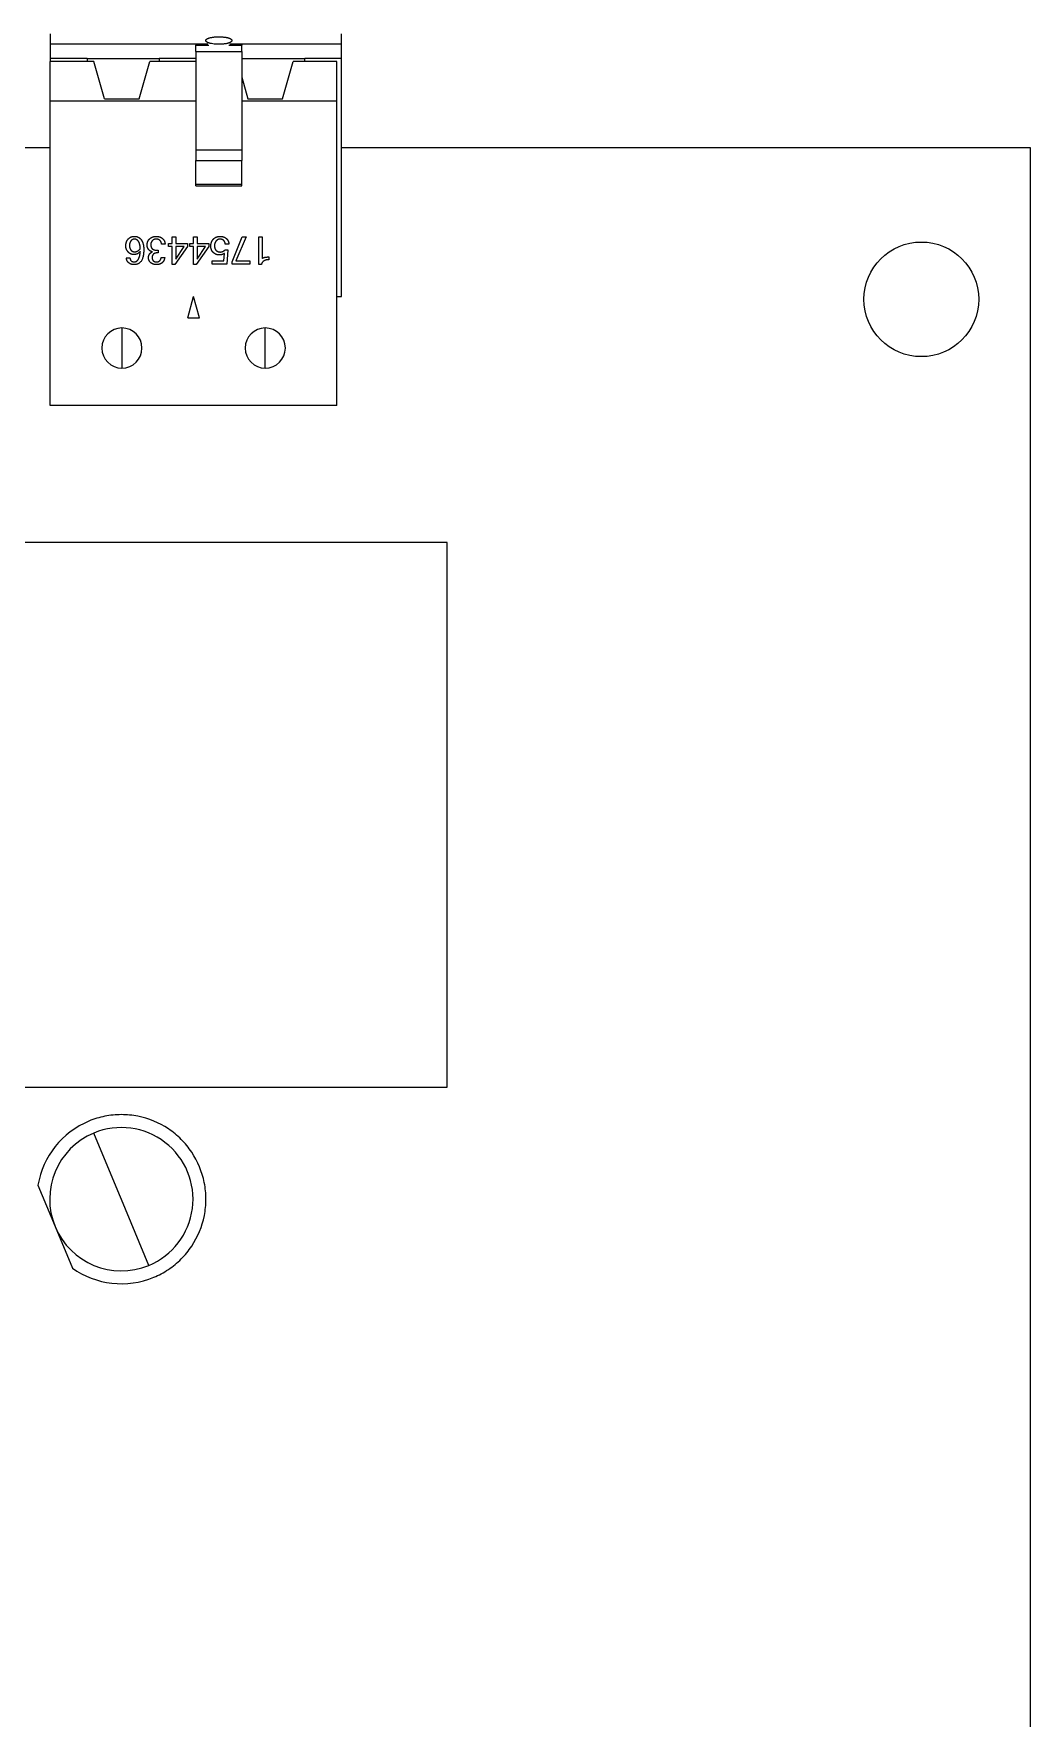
# Model space of a CAD drawing. Header units: millimetres. Extents: x -118 to 1430, y 370 to 641.
# Drawn here: x 1355.6 to 1390.3, y 498.8 to 557.5 of the extents above; entities that cross this region are included whole.
import ezdxf

# ---------------------------------------------------------------- set-up
doc = ezdxf.new("R2010")
doc.units = ezdxf.units.MM
doc.layers.add('TANGENT EDGES', color=7, linetype='Continuous', lineweight=0)
doc.layers.add('VISIBLE', color=7, linetype='Continuous', lineweight=0)

msp = doc.modelspace()

# ---------------------------------------------------------------- linework, layer by layer
msp.add_lwpolyline([(1354.475, 539.779), (1354.475, 520.779), (1369.975, 520.779), (1369.975, 539.779)], close=True)
at = {"layer": 'TANGENT EDGES'}
for p, q in [((1361.214, 557.138), (1361.662, 557.138)), ((1362.366, 557.138), (1362.814, 557.138)), ((1361.214, 553.115), (1362.814, 553.115)), ((1361.214, 552.294), (1362.814, 552.294)), ((1358.634, 547.27), (1358.634, 545.87)), ((1363.634, 545.87), (1363.634, 547.27)), ((1358.611, 516.876), (1357.657, 519.176)), ((1359.572, 514.557), (1358.618, 516.858))]:
    msp.add_line(p, q, dxfattribs=at)
for centre, radius, start, end in [((1358.634, 546.57), 0.7, 90, 270), ((1358.634, 546.57), 0.7, 270, 90), ((1363.634, 546.57), 0.7, 90, 270), ((1363.634, 546.57), 0.7, 270, 90), ((1358.615, 516.867), 0.01, 112.52267, 292.52267), ((1358.615, 516.867), 0.01, 292.52267, 112.52267)]:
    msp.add_arc(centre, radius, start, end, dxfattribs=at)
at = {"layer": 'VISIBLE'}
for p, q in [((1356.134, 557.54), (1356.134, 557.17)), ((1366.294, 557.17), (1366.294, 557.54)), ((1361.633, 557.17), (1356.134, 557.17)), ((1356.134, 557.17), (1356.134, 556.67)), ((1361.214, 557.17), (1361.214, 557.138)), ((1361.214, 556.913), (1361.214, 557.138)), ((1361.214, 556.913), (1361.214, 553.485)), ((1361.214, 556.913), (1362.814, 556.913)), ((1366.294, 557.17), (1362.396, 557.17)), ((1362.814, 557.17), (1362.814, 557.138)), ((1362.814, 556.913), (1362.814, 557.138)), ((1362.814, 556.913), (1362.814, 553.485)), ((1366.294, 556.67), (1366.294, 557.17)), ((1356.134, 556.67), (1356.134, 556.57)), ((1357.419, 556.67), (1356.134, 556.67)), ((1357.659, 556.57), (1356.134, 556.57)), ((1356.134, 555.196), (1356.134, 556.57)), ((1357.419, 556.67), (1359.929, 556.67)), ((1357.419, 556.67), (1357.419, 556.57)), ((1358.029, 555.27), (1357.659, 556.57)), ((1359.239, 555.27), (1359.609, 556.57)), ((1361.214, 556.57), (1359.609, 556.57)), ((1361.214, 556.67), (1359.929, 556.67)), ((1359.929, 556.67), (1359.929, 556.57)), ((1362.814, 556.67), (1365.009, 556.67)), ((1364.239, 555.27), (1364.609, 556.57)), ((1366.134, 556.57), (1364.609, 556.57)), ((1365.009, 556.57), (1365.009, 556.67)), ((1366.294, 556.67), (1365.009, 556.67)), ((1366.134, 555.196), (1366.134, 556.57)), ((1366.294, 548.37), (1366.294, 556.67)), ((1362.814, 556.025), (1363.029, 555.27)), ((1356.134, 555.196), (1361.214, 555.196)), ((1356.134, 553.57), (1356.134, 555.196)), ((1358.029, 555.27), (1359.239, 555.27)), ((1362.814, 555.196), (1366.134, 555.196)), ((1363.029, 555.27), (1364.239, 555.27)), ((1366.134, 553.57), (1366.134, 555.196)), ((1350.716, 553.57), (1356.134, 553.57)), ((1356.134, 544.57), (1356.134, 553.57)), ((1361.214, 553.485), (1361.214, 553.115)), ((1361.214, 553.485), (1362.814, 553.485)), ((1362.814, 553.485), (1362.814, 553.115)), ((1366.134, 544.57), (1366.134, 553.57)), ((1366.294, 553.57), (1390.316, 553.57)), ((1390.316, 553.57), (1390.316, 466.97)), ((1361.214, 552.294), (1361.214, 553.115)), ((1362.814, 552.294), (1362.814, 553.115)), ((1361.214, 552.23), (1361.214, 552.294)), ((1361.214, 552.23), (1362.814, 552.23)), ((1362.814, 552.23), (1362.814, 552.294)), ((1360.389, 550.451), (1360.512, 550.451)), ((1360.389, 550.223), (1360.389, 550.451)), ((1360.512, 550.451), (1360.512, 550.223)), ((1361.13, 550.223), (1361.13, 550.451)), ((1361.13, 550.451), (1361.253, 550.451)), ((1361.253, 550.451), (1361.253, 550.223)), ((1362.483, 549.582), (1362.83, 550.451)), ((1362.967, 550.451), (1362.611, 549.609)), ((1362.83, 550.451), (1362.967, 550.451)), ((1363.406, 549.48), (1363.406, 550.451)), ((1363.406, 550.451), (1363.529, 550.451)), ((1363.529, 550.451), (1363.529, 549.7)), ((1358.787, 549.717), (1358.913, 549.717)), ((1359.848, 549.985), (1359.895, 549.985)), ((1359.895, 549.89), (1359.867, 549.89)), ((1359.895, 549.985), (1359.895, 549.89)), ((1360, 549.728), (1360.127, 549.728)), ((1360.139, 550.199), (1360.012, 550.199)), ((1360.26, 550.223), (1360.389, 550.223)), ((1360.26, 550.115), (1360.26, 550.223)), ((1360.389, 550.115), (1360.26, 550.115)), ((1360.389, 549.484), (1360.389, 550.115)), ((1360.919, 550.115), (1360.485, 549.484)), ((1360.512, 550.223), (1360.919, 550.223)), ((1360.512, 549.677), (1360.805, 550.115)), ((1360.512, 550.115), (1360.512, 549.677)), ((1360.805, 550.115), (1360.512, 550.115)), ((1360.919, 550.223), (1360.919, 550.115)), ((1361.001, 550.223), (1361.13, 550.223)), ((1361.001, 550.115), (1361.001, 550.223)), ((1361.13, 550.115), (1361.001, 550.115)), ((1361.13, 549.484), (1361.13, 550.115)), ((1361.661, 550.115), (1361.227, 549.484)), ((1361.253, 550.223), (1361.661, 550.223)), ((1361.253, 550.115), (1361.253, 549.677)), ((1361.253, 549.677), (1361.546, 550.115)), ((1361.546, 550.115), (1361.253, 550.115)), ((1361.661, 550.223), (1361.661, 550.115)), ((1362.187, 549.609), (1362.208, 549.874)), ((1362.236, 550), (1362.332, 550)), ((1362.367, 550.2), (1362.24, 550.2)), ((1362.332, 550), (1362.292, 549.496)), ((1363.758, 549.749), (1363.758, 549.653)), ((1360.485, 549.484), (1360.389, 549.484)), ((1361.227, 549.484), (1361.13, 549.484)), ((1361.78, 549.496), (1361.78, 549.609)), ((1361.78, 549.609), (1362.187, 549.609)), ((1362.292, 549.496), (1361.78, 549.496)), ((1362.483, 549.496), (1362.483, 549.582)), ((1363.101, 549.496), (1362.483, 549.496)), ((1362.611, 549.609), (1363.101, 549.609)), ((1363.101, 549.609), (1363.101, 549.496)), ((1363.5, 549.48), (1363.406, 549.48)), ((1360.933, 547.62), (1361.134, 548.37)), ((1361.335, 547.62), (1361.134, 548.37)), ((1366.134, 548.37), (1366.294, 548.37)), ((1360.933, 547.62), (1361.335, 547.62)), ((1366.134, 544.57), (1356.134, 544.57)), ((1355.705, 517.356), (1356.305, 515.909)), ((1356.305, 515.909), (1356.905, 514.463))]:
    msp.add_line(p, q, dxfattribs=at)
msp.add_circle((1386.516, 548.27), 2, dxfattribs=at)
for radius, start, end in [(2.95, 101.27267, 112.52267), (2.95, 90.02267, 101.27267), (2.95, 78.77267, 90.02267), (2.95, 56.27267, 78.77267), (2.95, 112.52267, 170.45889), (2.5, 112.52267, 292.52267), (2.5, 292.52267, 112.52267), (2.95, 45.02267, 56.27267), (2.95, 33.77267, 45.02267), (2.95, 11.27267, 33.77267), (2.95, 0.02267, 11.27267), (2.95, 348.77267, 0.02267), (2.95, 326.27267, 348.77267), (2.95, 315.02267, 326.27267), (2.95, 234.58646, 292.52267), (2.95, 292.52267, 303.77267), (2.95, 303.77267, 315.02267)]:
    msp.add_arc((1358.615, 516.867), radius, start, end, dxfattribs=at)
for points, knots in [([(1361.56, 557.284), (1361.558, 557.289), (1361.557, 557.293), (1361.556, 557.297), (1361.556, 557.302), (1361.556, 557.307), (1361.557, 557.312), (1361.559, 557.317), (1361.561, 557.322), (1361.565, 557.328), (1361.569, 557.333), (1361.573, 557.338), (1361.579, 557.343)], [0.6597773, 0.6597773, 0.6597773, 0.6597773, 0.7028642, 0.7028642, 0.7028642, 0.7568669, 0.7568669, 0.7568669, 0.8111794, 0.8111794, 0.8111794, 0.8654371, 0.8654371, 0.8654371, 0.8654371]), ([(1361.579, 557.343), (1361.582, 557.346), (1361.586, 557.348), (1361.59, 557.351), (1361.594, 557.354), (1361.599, 557.357), (1361.604, 557.36), (1361.609, 557.363), (1361.614, 557.366), (1361.619, 557.368), (1361.625, 557.371), (1361.631, 557.374), (1361.637, 557.376), (1361.643, 557.379), (1361.65, 557.381), (1361.657, 557.384), (1361.664, 557.386), (1361.671, 557.389), (1361.678, 557.391), (1361.693, 557.395), (1361.709, 557.4), (1361.726, 557.404)], [0.8611269, 0.8611269, 0.8611269, 0.8611269, 0.8938324, 0.8938324, 0.8938324, 0.9265792, 0.9265792, 0.9265792, 0.959467, 0.959467, 0.959467, 0.9924119, 0.9924119, 0.9924119, 1.0253249, 1.0253249, 1.0253249, 1.0581198, 1.0581198, 1.0581198, 1.1235306, 1.1235306, 1.1235306, 1.1235306]), ([(1361.726, 557.404), (1361.736, 557.406), (1361.746, 557.408), (1361.757, 557.41), (1361.768, 557.412), (1361.779, 557.414), (1361.79, 557.416), (1361.802, 557.418), (1361.813, 557.42), (1361.825, 557.421), (1361.837, 557.423), (1361.849, 557.424), (1361.861, 557.425), (1361.873, 557.427), (1361.886, 557.428), (1361.898, 557.429), (1361.911, 557.43), (1361.924, 557.43), (1361.937, 557.431), (1361.949, 557.432), (1361.962, 557.432), (1361.975, 557.432), (1361.988, 557.433), (1362.001, 557.433), (1362.014, 557.433)], [1.1221288, 1.1221288, 1.1221288, 1.1221288, 1.1611473, 1.1611473, 1.1611473, 1.2000646, 1.2000646, 1.2000646, 1.2390162, 1.2390162, 1.2390162, 1.2780027, 1.2780027, 1.2780027, 1.316905, 1.316905, 1.316905, 1.3558904, 1.3558904, 1.3558904, 1.394915, 1.394915, 1.394915, 1.4338398, 1.4338398, 1.4338398, 1.4338398]), ([(1362.014, 557.433), (1362.026, 557.433), (1362.038, 557.433), (1362.05, 557.432), (1362.062, 557.432), (1362.074, 557.432), (1362.086, 557.431), (1362.097, 557.431), (1362.109, 557.43), (1362.121, 557.429), (1362.132, 557.428), (1362.144, 557.428), (1362.155, 557.426), (1362.167, 557.425), (1362.178, 557.424), (1362.189, 557.423), (1362.2, 557.422), (1362.211, 557.42), (1362.222, 557.419), (1362.232, 557.417), (1362.243, 557.415), (1362.253, 557.414), (1362.263, 557.412), (1362.273, 557.41), (1362.283, 557.408), (1362.292, 557.406), (1362.302, 557.404), (1362.311, 557.402), (1362.32, 557.399), (1362.329, 557.397), (1362.337, 557.395), (1362.346, 557.392), (1362.354, 557.39), (1362.362, 557.387), (1362.369, 557.385), (1362.377, 557.382), (1362.384, 557.379), (1362.391, 557.376), (1362.398, 557.373), (1362.404, 557.371), (1362.41, 557.368), (1362.416, 557.365), (1362.422, 557.362), (1362.427, 557.358), (1362.432, 557.355), (1362.437, 557.352), (1362.441, 557.349), (1362.446, 557.346), (1362.449, 557.343)], [1.4329539, 1.4329539, 1.4329539, 1.4329539, 1.4688088, 1.4688088, 1.4688088, 1.5047575, 1.5047575, 1.5047575, 1.5406875, 1.5406875, 1.5406875, 1.5764951, 1.5764951, 1.5764951, 1.6123262, 1.6123262, 1.6123262, 1.6481983, 1.6481983, 1.6481983, 1.6840015, 1.6840015, 1.6840015, 1.7198212, 1.7198212, 1.7198212, 1.7556962, 1.7556962, 1.7556962, 1.7915158, 1.7915158, 1.7915158, 1.827353, 1.827353, 1.827353, 1.8633412, 1.8633412, 1.8633412, 1.899371, 1.899371, 1.899371, 1.9353274, 1.9353274, 1.9353274, 1.9711343, 1.9711343, 1.9711343, 2.0070686, 2.0070686, 2.0070686, 2.0070686]), ([(1362.449, 557.343), (1362.455, 557.338), (1362.46, 557.333), (1362.463, 557.328), (1362.467, 557.322), (1362.469, 557.317), (1362.471, 557.312), (1362.473, 557.303), (1362.473, 557.294), (1362.468, 557.284)], [2.0048581, 2.0048581, 2.0048581, 2.0048581, 2.0591781, 2.0591781, 2.0591781, 2.1134097, 2.1134097, 2.1134097, 2.2105486, 2.2105486, 2.2105486, 2.2105486]), ([(1362.014, 557.17), (1361.996, 557.17), (1361.978, 557.171), (1361.96, 557.171), (1361.942, 557.172), (1361.924, 557.173), (1361.907, 557.174), (1361.872, 557.176), (1361.838, 557.18), (1361.806, 557.185), (1361.774, 557.189), (1361.744, 557.195), (1361.716, 557.202), (1361.703, 557.205), (1361.69, 557.209), (1361.678, 557.212), (1361.665, 557.216), (1361.654, 557.22), (1361.643, 557.224), (1361.633, 557.229), (1361.623, 557.233), (1361.614, 557.237), (1361.605, 557.242), (1361.597, 557.247), (1361.591, 557.251), (1361.584, 557.256), (1361.578, 557.261), (1361.573, 557.266), (1361.568, 557.271), (1361.564, 557.276), (1361.561, 557.281), (1361.561, 557.282), (1361.56, 557.283), (1361.56, 557.284)], [0, 0, 0, 0, 0.054, 0.054, 0.054, 0.1081119, 0.1081119, 0.1081119, 0.2160335, 0.2160335, 0.2160335, 0.3239429, 0.3239429, 0.3239429, 0.3778641, 0.3778641, 0.3778641, 0.4319972, 0.4319972, 0.4319972, 0.4862463, 0.4862463, 0.4862463, 0.5402406, 0.5402406, 0.5402406, 0.5943776, 0.5943776, 0.5943776, 0.6487161, 0.6487161, 0.6487161, 0.6597773, 0.6597773, 0.6597773, 0.6597773]), ([(1362.468, 557.284), (1362.468, 557.283), (1362.467, 557.282), (1362.467, 557.281), (1362.464, 557.276), (1362.46, 557.271), (1362.455, 557.266), (1362.45, 557.261), (1362.444, 557.256), (1362.438, 557.251), (1362.431, 557.247), (1362.423, 557.242), (1362.414, 557.237), (1362.405, 557.233), (1362.395, 557.229), (1362.385, 557.224), (1362.374, 557.22), (1362.363, 557.216), (1362.35, 557.212), (1362.338, 557.209), (1362.325, 557.205), (1362.312, 557.202), (1362.298, 557.198), (1362.284, 557.195), (1362.269, 557.192), (1362.261, 557.191), (1362.253, 557.19), (1362.246, 557.188), (1362.238, 557.187), (1362.23, 557.186), (1362.222, 557.185), (1362.206, 557.182), (1362.189, 557.18), (1362.173, 557.178), (1362.164, 557.177), (1362.156, 557.177), (1362.147, 557.176), (1362.138, 557.175), (1362.13, 557.174), (1362.121, 557.174), (1362.104, 557.173), (1362.086, 557.172), (1362.068, 557.171), (1362.05, 557.171), (1362.032, 557.17), (1362.014, 557.17)], [2.2105486, 2.2105486, 2.2105486, 2.2105486, 2.2216247, 2.2216247, 2.2216247, 2.2759317, 2.2759317, 2.2759317, 2.3299268, 2.3299268, 2.3299268, 2.3840773, 2.3840773, 2.3840773, 2.4384124, 2.4384124, 2.4384124, 2.4925399, 2.4925399, 2.4925399, 2.5464815, 2.5464815, 2.5464815, 2.6005234, 2.6005234, 2.6005234, 2.6274693, 2.6274693, 2.6274693, 2.6544262, 2.6544262, 2.6544262, 2.70843, 2.70843, 2.70843, 2.7353823, 2.7353823, 2.7353823, 2.7623324, 2.7623324, 2.7623324, 2.816373, 2.816373, 2.816373, 2.8702953, 2.8702953, 2.8702953, 2.8702953])]:
    msp.add_open_spline(points, degree=3, knots=knots, dxfattribs=at)
for points in [[(1358.77, 550.14), (1358.77, 550.276), (1358.852, 550.371)], [(1358.852, 550.371), (1358.934, 550.467), (1359.069, 550.467)], [(1358.945, 550.307), (1358.897, 550.243), (1358.897, 550.148)], [(1359.072, 550.371), (1358.993, 550.371), (1358.945, 550.307)], [(1359.069, 550.467), (1359.224, 550.467), (1359.31, 550.347)], [(1359.217, 550.283), (1359.163, 550.371), (1359.072, 550.371)], [(1359.273, 550.031), (1359.27, 550.195), (1359.217, 550.283)], [(1359.31, 550.347), (1359.396, 550.228), (1359.396, 550.004)], [(1359.513, 550.169), (1359.513, 550.302), (1359.604, 550.384)], [(1359.604, 550.384), (1359.694, 550.467), (1359.829, 550.467)], [(1359.692, 550.315), (1359.641, 550.26), (1359.641, 550.172)], [(1359.829, 550.371), (1359.743, 550.371), (1359.692, 550.315)], [(1359.829, 550.467), (1359.963, 550.467), (1360.048, 550.393)], [(1359.965, 550.32), (1359.917, 550.371), (1359.829, 550.371)], [(1360.012, 550.199), (1360.012, 550.269), (1359.965, 550.32)], [(1360.048, 550.393), (1360.133, 550.32), (1360.139, 550.199)], [(1361.734, 550.126), (1361.734, 550.273), (1361.823, 550.37)], [(1361.823, 550.37), (1361.913, 550.467), (1362.06, 550.467)], [(1361.917, 550.303), (1361.862, 550.236), (1361.862, 550.138)], [(1362.06, 550.371), (1361.972, 550.371), (1361.917, 550.303)], [(1362.06, 550.467), (1362.181, 550.467), (1362.267, 550.4)], [(1362.18, 550.329), (1362.13, 550.371), (1362.06, 550.371)], [(1362.24, 550.2), (1362.229, 550.287), (1362.18, 550.329)], [(1362.267, 550.4), (1362.353, 550.333), (1362.367, 550.2)], [(1358.853, 549.919), (1358.77, 550.006), (1358.77, 550.14)], [(1358.877, 549.54), (1358.803, 549.6), (1358.787, 549.717)], [(1359.055, 549.832), (1358.935, 549.832), (1358.853, 549.919)], [(1358.897, 550.148), (1358.897, 550.052), (1358.946, 549.99)], [(1358.913, 549.717), (1358.929, 549.576), (1359.065, 549.576)], [(1358.946, 549.99), (1358.995, 549.928), (1359.076, 549.928)], [(1359.272, 549.935), (1359.177, 549.832), (1359.055, 549.832)], [(1359.396, 550.004), (1359.396, 549.48), (1359.059, 549.48)], [(1359.076, 549.928), (1359.177, 549.928), (1359.273, 550.031)], [(1359.208, 549.669), (1359.262, 549.762), (1359.272, 549.935)], [(1359.56, 550.015), (1359.513, 550.081), (1359.513, 550.169)], [(1359.695, 549.927), (1359.608, 549.949), (1359.56, 550.015)], [(1359.561, 549.728), (1359.561, 549.789), (1359.594, 549.843)], [(1359.637, 549.549), (1359.561, 549.619), (1359.561, 549.728)], [(1359.594, 549.843), (1359.627, 549.898), (1359.695, 549.927)], [(1359.641, 550.172), (1359.641, 550.082), (1359.694, 550.034)], [(1359.867, 549.89), (1359.688, 549.89), (1359.688, 549.725)], [(1359.688, 549.725), (1359.688, 549.653), (1359.727, 549.614)], [(1359.694, 550.034), (1359.747, 549.985), (1359.848, 549.985)], [(1359.838, 549.576), (1359.983, 549.576), (1360, 549.728)], [(1360.127, 549.728), (1360.113, 549.607), (1360.034, 549.543)], [(1361.823, 549.902), (1361.734, 549.986), (1361.734, 550.126)], [(1362.031, 549.817), (1361.912, 549.817), (1361.823, 549.902)], [(1361.862, 550.138), (1361.862, 550.037), (1361.918, 549.979)], [(1361.918, 549.979), (1361.974, 549.921), (1362.063, 549.921)], [(1362.208, 549.874), (1362.137, 549.817), (1362.031, 549.817)], [(1362.063, 549.921), (1362.165, 549.921), (1362.236, 550)], [(1363.529, 549.7), (1363.603, 549.749), (1363.758, 549.749)], [(1359.059, 549.48), (1358.952, 549.48), (1358.877, 549.54)], [(1359.065, 549.576), (1359.153, 549.576), (1359.208, 549.669)], [(1359.84, 549.48), (1359.713, 549.48), (1359.637, 549.549)], [(1359.727, 549.614), (1359.767, 549.576), (1359.838, 549.576)], [(1360.034, 549.543), (1359.956, 549.48), (1359.84, 549.48)], [(1363.758, 549.653), (1363.534, 549.653), (1363.5, 549.48)]]:
    msp.add_open_spline(points, degree=2, dxfattribs=at)

doc.saveas('drawing.dxf')
